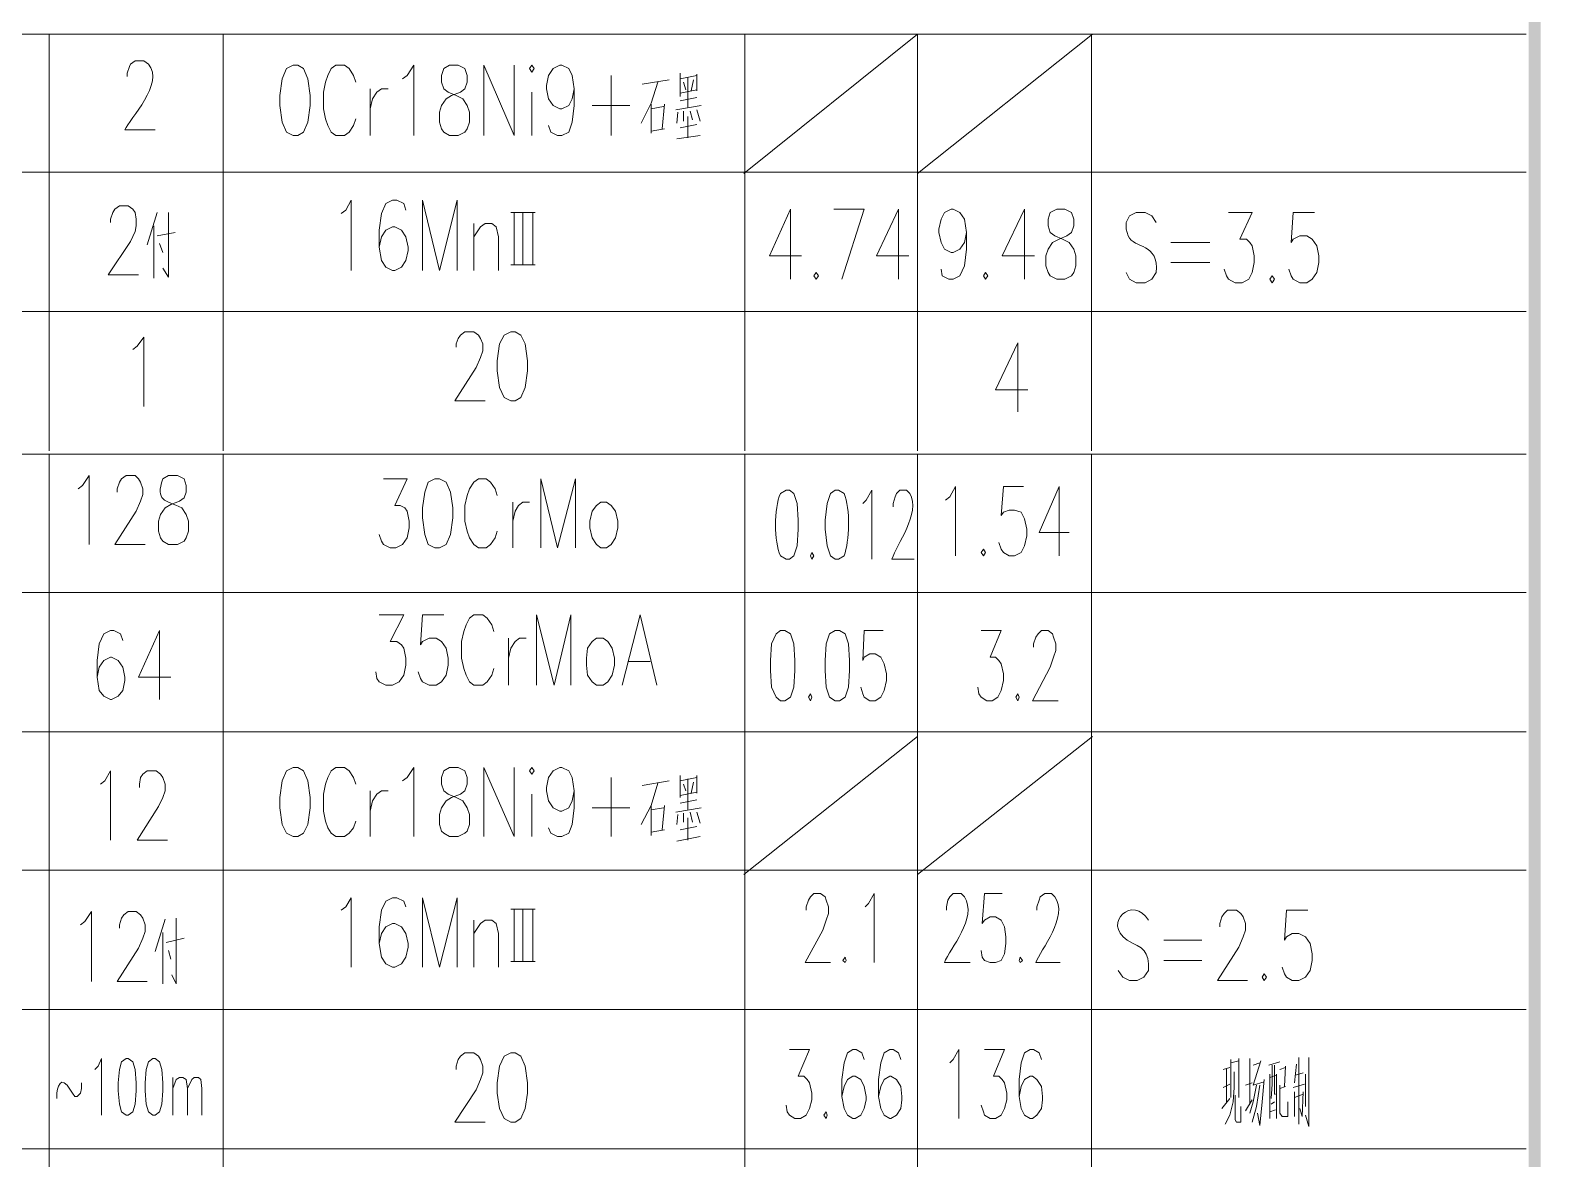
# Model space of a CAD drawing. Header units: millimetres. Extents: x 0 to 1648, y 27 to 2331.
# Drawn here: x 1403.6 to 1647.5, y 804.8 to 987.1 of the extents above; entities that cross this region are included whole.
import ezdxf

# ---------------------------------------------------------------- set-up
doc = ezdxf.new("R2010")
doc.units = ezdxf.units.MM
doc.layers.add('1', color=7, linetype='Continuous')

msp = doc.modelspace()

# ---------------------------------------------------------------- hatches: boundary and pattern name
h = msp.add_hatch(color=0)
h.dxf.hatch_style = 2
h.paths.add_polyline_path([(1647.54, 2331.231732), (1645.56, 2329.431732), (1647.54, 27.231732)])
h = msp.add_hatch(color=0)
h.dxf.hatch_style = 2
h.paths.add_polyline_path([(1645.56, 2329.431732), (1647.54, 27.231732), (1645.56, 29.031732)])

# ---------------------------------------------------------------- linework, layer by layer
at = {"layer": '1', "color": 0, "lineweight": 5}
for points in [[(1645.2, 986.451732), (1140.3, 986.451732), (1140.3, 964.131732)], [(1406.7, 986.451732), (1406.7, 964.131732)], [(1434.78, 986.451732), (1434.78, 964.131732)], [(1518.84, 963.951732), (1546.92, 986.451732)], [(1519.02, 986.451732), (1519.02, 964.131732)], [(1546.92, 986.451732), (1546.92, 964.131732)], [(1546.92, 963.951732), (1575.18, 986.451732)], [(1575, 986.451732), (1575, 964.131732)], [(1446.12, 981.411732), (1445.04, 980.871732), (1444.32, 979.251732), (1443.96, 976.551732), (1443.96, 974.931732), (1444.32, 972.231732), (1445.04, 970.611732), (1446.12, 970.071732), (1446.84, 970.071732), (1447.74, 970.611732), (1448.46, 972.231732), (1448.82, 974.931732), (1448.82, 976.551732), (1448.46, 979.251732), (1447.74, 980.871732), (1446.84, 981.411732), (1446.12, 981.411732)], [(1456.2, 978.711732), (1455.84, 979.791732), (1455.12, 980.871732), (1454.4, 981.411732), (1452.96, 981.411732), (1452.24, 980.871732), (1451.7, 979.791732), (1451.34, 978.711732), (1450.98, 977.091732), (1450.98, 974.391732), (1451.34, 972.771732), (1451.7, 971.691732), (1452.24, 970.611732), (1452.96, 970.071732), (1454.4, 970.071732), (1455.12, 970.611732), (1455.84, 971.691732), (1456.2, 972.771732)], [(1463.76, 979.251732), (1464.48, 979.791732), (1465.56, 981.411732), (1465.56, 970.071732)], [(1471.32, 981.411732), (1470.42, 980.871732), (1470.06, 979.791732), (1470.06, 978.711732), (1470.42, 977.631732), (1471.14, 977.091732), (1472.4, 976.551732), (1473.48, 976.011732), (1474.2, 974.931732), (1474.56, 973.851732), (1474.56, 972.231732), (1474.2, 971.151732), (1473.84, 970.611732), (1472.76, 970.071732), (1471.32, 970.071732), (1470.42, 970.611732), (1470.06, 971.151732), (1469.7, 972.231732), (1469.7, 973.851732), (1470.06, 974.931732), (1470.78, 976.011732), (1471.68, 976.551732), (1473.12, 977.091732), (1473.84, 977.631732), (1474.2, 978.711732), (1474.2, 979.791732), (1473.84, 980.871732), (1472.76, 981.411732), (1471.32, 981.411732)], [(1476.9, 970.071732), (1476.9, 981.411732), (1481.76, 970.071732), (1481.76, 981.411732)], [(1484.28, 980.871732), (1484.64, 980.331732), (1485, 980.871732), (1484.64, 981.411732), (1484.28, 980.871732)], [(1491.48, 977.631732), (1491.12, 976.011732), (1490.58, 974.931732), (1489.5, 974.391732), (1489.14, 974.391732), (1488.06, 974.931732), (1487.34, 976.011732), (1486.98, 977.631732), (1486.98, 978.171732), (1487.34, 979.791732), (1488.06, 980.871732), (1489.14, 981.411732), (1489.5, 981.411732), (1490.58, 980.871732), (1491.12, 979.791732), (1491.48, 977.631732), (1491.48, 974.931732), (1491.12, 972.231732), (1490.58, 970.611732), (1489.5, 970.071732), (1488.78, 970.071732), (1487.7, 970.611732), (1487.34, 971.691732)], [(1497.42, 979.791732), (1497.42, 970.071732)], [(1504.98, 978.711732), (1503.9, 975.291732), (1502.28, 972.051732)], [(1502.46, 978.351732), (1506.78, 979.071732)], [(1508.58, 980.151732), (1508.58, 976.371732)], [(1508.58, 979.251732), (1511.28, 979.791732)], [(1509.12, 978.711732), (1509.48, 977.451732)], [(1509.84, 979.431732), (1509.84, 974.571732)], [(1510.74, 979.071732), (1510.38, 977.271732)], [(1511.28, 979.971732), (1511.28, 977.271732)], [(1458.54, 977.631732), (1458.54, 970.071732)], [(1458.54, 974.391732), (1458.9, 976.011732), (1459.62, 977.091732), (1460.34, 977.631732), (1461.42, 977.631732)], [(1484.64, 977.091732), (1484.64, 970.071732)], [(1508.58, 976.911732), (1511.28, 977.451732)], [(1508.58, 975.651732), (1511.28, 976.191732)], [(1494.36, 974.931732), (1500.48, 974.931732)], [(1503.9, 975.111732), (1503.9, 970.431732)], [(1503.9, 974.391732), (1505.88, 974.751732)], [(1506.06, 975.111732), (1505.7, 971.151732)], [(1507.86, 974.211732), (1512, 974.931732)], [(1508.22, 973.851732), (1508.04, 972.051732)], [(1509.12, 974.031732), (1509.12, 972.411732)], [(1510.2, 974.031732), (1510.56, 972.591732)], [(1511.28, 974.211732), (1511.82, 972.411732)], [(1506.06, 971.151732), (1503.9, 970.791732)], [(1508.58, 971.331732), (1511.28, 971.871732)], [(1509.84, 973.131732), (1509.84, 969.711732)], [(1508.04, 969.531732), (1511.82, 970.071732)], [(1645.2, 964.131732), (1140.3, 964.131732), (1140.3, 941.631732)], [(1406.7, 964.131732), (1406.7, 941.631732)], [(1434.78, 964.131732), (1434.78, 941.631732)], [(1519.02, 964.131732), (1519.02, 941.631732)], [(1546.92, 964.131732), (1546.92, 941.631732)], [(1575, 964.131732), (1575, 941.631732)], [(1416.6, 956.031732), (1416.6, 956.571732), (1416.96, 957.651732), (1417.32, 958.191732), (1418.04, 958.731732), (1419.48, 958.731732), (1420.2, 958.191732), (1420.56, 957.651732), (1420.74, 956.571732), (1420.74, 955.491732), (1420.56, 954.591732), (1419.84, 952.971732), (1416.24, 947.571732), (1421.1, 947.571732)], [(1453.86, 957.471732), (1454.58, 958.011732), (1455.48, 959.631732), (1455.48, 948.291732)], [(1464.3, 958.011732), (1463.94, 959.091732), (1462.86, 959.631732), (1462.14, 959.631732), (1461.06, 959.091732), (1460.34, 957.471732), (1459.98, 954.771732), (1459.98, 952.071732), (1460.34, 949.911732), (1461.06, 948.831732), (1462.14, 948.291732), (1462.5, 948.291732), (1463.58, 948.831732), (1464.3, 949.911732), (1464.66, 951.531732), (1464.66, 952.071732), (1464.3, 953.691732), (1463.58, 954.771732), (1462.5, 955.311732), (1462.14, 955.311732), (1461.06, 954.771732), (1460.34, 953.691732), (1459.98, 952.071732)], [(1467, 948.291732), (1467, 959.631732), (1469.7, 948.291732), (1472.58, 959.631732), (1472.58, 948.291732)], [(1424.16, 957.651732), (1422.54, 952.431732)], [(1425.96, 957.651732), (1425.96, 947.211732), (1425.06, 948.651732)], [(1481.22, 957.651732), (1485.18, 957.651732)], [(1481.76, 957.651732), (1481.76, 949.191732)], [(1483.2, 957.651732), (1483.2, 949.191732)], [(1484.82, 957.651732), (1484.82, 949.191732)], [(1526.4, 958.191732), (1522.98, 950.631732), (1528.2, 950.631732)], [(1526.4, 958.191732), (1526.4, 946.851732)], [(1534.68, 946.851732), (1538.28, 958.191732), (1533.42, 958.191732)], [(1543.86, 958.191732), (1540.26, 950.631732), (1545.48, 950.631732)], [(1543.86, 958.191732), (1543.86, 946.851732)], [(1554.84, 954.411732), (1554.48, 952.791732), (1553.76, 951.711732), (1552.68, 951.171732), (1552.32, 951.171732), (1551.24, 951.711732), (1550.7, 952.791732), (1550.34, 954.411732), (1550.34, 954.951732), (1550.7, 956.571732), (1551.24, 957.651732), (1552.32, 958.191732), (1552.68, 958.191732), (1553.76, 957.651732), (1554.48, 956.571732), (1554.84, 954.411732), (1554.84, 951.711732), (1554.48, 949.011732), (1553.76, 947.391732), (1552.68, 946.851732), (1551.96, 946.851732), (1550.88, 947.391732), (1550.7, 948.471732)], [(1564.2, 958.191732), (1560.6, 950.631732), (1565.82, 950.631732)], [(1564.2, 958.191732), (1564.2, 946.851732)], [(1569.42, 958.191732), (1568.34, 957.651732), (1567.98, 956.571732), (1567.98, 955.491732), (1568.34, 954.411732), (1569.06, 953.871732), (1570.32, 953.331732), (1571.4, 952.791732), (1572.12, 951.711732), (1572.48, 950.631732), (1572.48, 949.011732), (1572.12, 947.931732), (1571.76, 947.391732), (1570.68, 946.851732), (1569.42, 946.851732), (1568.34, 947.391732), (1567.98, 947.931732), (1567.62, 949.011732), (1567.62, 950.631732), (1567.98, 951.711732), (1568.7, 952.791732), (1569.78, 953.331732), (1571.04, 953.871732), (1571.76, 954.411732), (1572.12, 955.491732), (1572.12, 956.571732), (1571.76, 957.651732), (1570.68, 958.191732), (1569.42, 958.191732)], [(1597.14, 957.651732), (1600.92, 957.651732), (1598.94, 953.331732), (1600.02, 953.331732), (1600.56, 952.791732), (1600.92, 952.251732), (1601.28, 950.631732), (1601.28, 949.551732), (1600.92, 947.931732), (1600.38, 946.851732), (1599.3, 946.311732), (1598.22, 946.311732), (1597.14, 946.851732), (1596.78, 947.391732), (1596.42, 948.471732)], [(1611, 957.651732), (1607.58, 957.651732), (1607.22, 952.791732), (1607.58, 953.331732), (1608.66, 953.871732), (1609.74, 953.871732), (1610.64, 953.331732), (1611.36, 952.251732), (1611.72, 950.631732), (1611.72, 949.551732), (1611.36, 947.931732), (1610.64, 946.851732), (1609.74, 946.311732), (1608.66, 946.311732), (1607.58, 946.851732), (1607.22, 947.391732), (1606.86, 948.471732)], [(1423.62, 955.491732), (1423.62, 947.031732)], [(1424.16, 953.871732), (1427.04, 954.411732)], [(1475.28, 955.851732), (1475.28, 948.291732)], [(1475.28, 953.691732), (1476.36, 955.311732), (1477.08, 955.851732), (1478.16, 955.851732), (1478.88, 955.311732), (1479.24, 953.691732), (1479.24, 948.291732)], [(1424.52, 952.611732), (1425.06, 951.171732)], [(1587.78, 952.791732), (1594.08, 952.791732)], [(1481.22, 949.191732), (1485.18, 949.191732)], [(1587.78, 949.551732), (1594.08, 949.551732)], [(1530.54, 947.931732), (1530.18, 947.391732), (1530.54, 946.851732), (1530.9, 947.391732), (1530.54, 947.931732)], [(1557.9, 947.931732), (1557.54, 947.391732), (1557.9, 946.851732), (1558.26, 947.391732), (1557.9, 947.931732)], [(1604.16, 947.391732), (1603.8, 946.851732), (1604.16, 946.311732), (1604.52, 946.851732), (1604.16, 947.391732)], [(1645.2, 941.631732), (1140.3, 941.631732), (1140.3, 919.131732)], [(1406.7, 941.631732), (1406.7, 919.131732)], [(1434.78, 941.631732), (1434.78, 919.131732)], [(1519.02, 941.631732), (1519.02, 919.131732)], [(1546.92, 941.631732), (1546.92, 919.131732)], [(1575, 941.631732), (1575, 919.131732)], [(1420.2, 935.511732), (1420.92, 936.051732), (1422, 937.491732), (1422, 926.331732)], [(1472.4, 935.871732), (1472.4, 936.411732), (1472.76, 937.311732), (1473.12, 937.851732), (1473.84, 938.391732), (1475.28, 938.391732), (1476, 937.851732), (1476.36, 937.311732), (1476.72, 936.411732), (1476.72, 935.331732), (1476.36, 934.251732), (1475.64, 932.631732), (1472.22, 927.231732), (1477.08, 927.231732)], [(1481.22, 938.391732), (1480.14, 937.851732), (1479.42, 936.411732), (1479.06, 933.711732), (1479.06, 932.091732), (1479.42, 929.391732), (1480.14, 927.771732), (1481.22, 927.231732), (1481.94, 927.231732), (1482.84, 927.771732), (1483.56, 929.391732), (1483.92, 932.091732), (1483.92, 933.711732), (1483.56, 936.411732), (1482.84, 937.851732), (1481.94, 938.391732), (1481.22, 938.391732)], [(1563.12, 936.591732), (1559.52, 929.031732), (1564.74, 929.031732)], [(1563.12, 936.591732), (1563.12, 925.431732)], [(1645.2, 918.591732), (1140.3, 918.591732), (1140.3, 896.271732)], [(1406.7, 918.591732), (1406.7, 896.271732)], [(1434.78, 918.591732), (1434.78, 896.271732)], [(1519.02, 918.591732), (1519.02, 896.271732)], [(1546.92, 918.591732), (1546.92, 896.271732)], [(1575, 918.591732), (1575, 896.271732)], [(1411.38, 913.011732), (1412.1, 913.551732), (1413.18, 915.171732), (1413.18, 904.011732)], [(1417.68, 912.471732), (1417.68, 913.011732), (1418.04, 914.091732), (1418.4, 914.631732), (1419.12, 915.171732), (1420.56, 915.171732), (1421.1, 914.631732), (1421.46, 914.091732), (1421.82, 913.011732), (1421.82, 912.111732), (1421.46, 911.031732), (1420.74, 909.411732), (1417.32, 904.011732), (1422.18, 904.011732)], [(1460.7, 914.631732), (1464.48, 914.631732), (1462.5, 910.311732), (1463.4, 910.311732), (1464.12, 909.951732), (1464.48, 909.411732), (1464.84, 907.791732), (1464.84, 906.711732), (1464.48, 905.091732), (1463.76, 904.011732), (1462.68, 903.471732), (1461.78, 903.471732), (1460.7, 904.011732), (1460.34, 904.551732), (1459.98, 905.631732)], [(1468.98, 914.631732), (1467.9, 914.091732), (1467.36, 912.471732), (1467, 909.951732), (1467, 908.331732), (1467.36, 905.631732), (1467.9, 904.011732), (1468.98, 903.471732), (1469.7, 903.471732), (1470.78, 904.011732), (1471.5, 905.631732), (1471.86, 908.331732), (1471.86, 909.951732), (1471.5, 912.471732), (1470.78, 914.091732), (1469.7, 914.631732), (1468.98, 914.631732)], [(1479.06, 911.931732), (1478.7, 913.011732), (1477.98, 914.091732), (1477.26, 914.631732), (1476, 914.631732), (1475.28, 914.091732), (1474.56, 913.011732), (1474.2, 911.931732), (1473.84, 910.311732), (1473.84, 907.791732), (1474.2, 906.171732), (1474.56, 905.091732), (1475.28, 904.011732), (1476, 903.471732), (1477.26, 903.471732), (1477.98, 904.011732), (1478.7, 905.091732), (1479.06, 906.171732)], [(1486.08, 903.471732), (1486.08, 914.631732), (1488.78, 903.471732), (1491.66, 914.631732), (1491.66, 903.471732)], [(1538.1, 910.671732), (1538.64, 911.211732), (1539.54, 912.831732), (1539.54, 901.671732)], [(1551.42, 911.211732), (1552.14, 911.751732), (1553.04, 913.371732), (1553.04, 902.211732)], [(1564.02, 913.371732), (1560.78, 913.371732), (1560.42, 908.691732), (1560.78, 909.231732), (1561.68, 909.591732), (1562.58, 909.591732), (1563.66, 909.231732), (1564.2, 908.151732), (1564.56, 906.531732), (1564.56, 905.451732), (1564.2, 903.831732), (1563.66, 902.751732), (1562.58, 902.211732), (1561.68, 902.211732), (1560.78, 902.751732), (1560.42, 903.291732), (1560.06, 904.371732)], [(1569.78, 913.371732), (1566.54, 905.991732), (1571.4, 905.991732)], [(1569.78, 913.371732), (1569.78, 902.211732)], [(1481.58, 910.851732), (1481.58, 903.471732)], [(1481.58, 907.791732), (1481.94, 909.411732), (1482.48, 910.311732), (1483.2, 910.851732), (1484.28, 910.851732)], [(1495.8, 910.851732), (1495.08, 910.311732), (1494.36, 909.411732), (1494, 907.791732), (1494, 906.711732), (1494.36, 905.091732), (1495.08, 904.011732), (1495.8, 903.471732), (1496.7, 903.471732), (1497.42, 904.011732), (1498.14, 905.091732), (1498.5, 906.711732), (1498.5, 907.791732), (1498.14, 909.411732), (1497.42, 910.311732), (1496.7, 910.851732), (1495.8, 910.851732)], [(1529.82, 902.751732), (1529.64, 902.211732), (1529.82, 901.671732), (1530.18, 902.211732), (1529.82, 902.751732)], [(1557.54, 903.291732), (1557.18, 902.751732), (1557.54, 902.211732), (1557.9, 902.751732), (1557.54, 903.291732)], [(1645.2, 896.271732), (1140.3, 896.271732), (1140.3, 873.771732)], [(1406.7, 896.271732), (1406.7, 873.771732)], [(1434.78, 896.271732), (1434.78, 873.771732)], [(1519.02, 896.271732), (1519.02, 873.771732)], [(1546.92, 896.271732), (1546.92, 873.771732)], [(1575, 896.271732), (1575, 873.771732)], [(1459.98, 892.671732), (1463.94, 892.671732), (1461.78, 888.351732), (1462.86, 888.351732), (1463.58, 887.811732), (1463.94, 887.271732), (1464.3, 885.651732), (1464.3, 884.571732), (1463.94, 882.951732), (1463.22, 881.871732), (1462.14, 881.331732), (1461.06, 881.331732), (1459.98, 881.871732), (1459.62, 882.411732), (1459.44, 883.491732)], [(1470.42, 892.671732), (1467, 892.671732), (1466.64, 887.811732), (1467, 888.351732), (1468.08, 888.891732), (1469.16, 888.891732), (1470.06, 888.351732), (1470.78, 887.271732), (1471.14, 885.651732), (1471.14, 884.571732), (1470.78, 882.951732), (1470.06, 881.871732), (1469.16, 881.331732), (1468.08, 881.331732), (1467, 881.871732), (1466.64, 882.411732), (1466.28, 883.491732)], [(1478.52, 889.971732), (1478.16, 891.051732), (1477.44, 892.131732), (1476.72, 892.671732), (1475.28, 892.671732), (1474.56, 892.131732), (1474.02, 891.051732), (1473.66, 889.971732), (1473.3, 888.351732), (1473.3, 885.651732), (1473.66, 884.031732), (1474.02, 882.951732), (1474.56, 881.871732), (1475.28, 881.331732), (1476.72, 881.331732), (1477.44, 881.871732), (1478.16, 882.951732), (1478.52, 884.031732)], [(1485.36, 881.331732), (1485.36, 892.671732), (1488.24, 881.331732), (1490.94, 892.671732), (1490.94, 881.331732)], [(1499.22, 881.331732), (1502.1, 892.671732), (1504.8, 881.331732)], [(1418.58, 888.531732), (1418.22, 889.611732), (1417.14, 890.151732), (1416.6, 890.151732), (1415.52, 889.611732), (1414.8, 887.991732), (1414.44, 885.291732), (1414.44, 882.591732), (1414.8, 880.431732), (1415.52, 879.531732), (1416.6, 878.991732), (1416.78, 878.991732), (1417.86, 879.531732), (1418.58, 880.431732), (1418.94, 882.051732), (1418.94, 882.591732), (1418.58, 884.211732), (1417.86, 885.291732), (1416.78, 885.831732), (1416.6, 885.831732), (1415.52, 885.291732), (1414.8, 884.211732), (1414.44, 882.591732)], [(1424.52, 890.151732), (1421.1, 882.591732), (1426.32, 882.591732)], [(1424.52, 890.151732), (1424.52, 878.991732)], [(1480.86, 888.891732), (1480.86, 881.331732)], [(1480.86, 885.651732), (1481.22, 887.271732), (1481.94, 888.351732), (1482.66, 888.891732), (1483.74, 888.891732)], [(1495.08, 888.891732), (1494.36, 888.351732), (1493.64, 887.271732), (1493.46, 885.651732), (1493.46, 884.571732), (1493.64, 882.951732), (1494.36, 881.871732), (1495.08, 881.331732), (1496.16, 881.331732), (1496.88, 881.871732), (1497.6, 882.951732), (1497.96, 884.571732), (1497.96, 885.651732), (1497.6, 887.271732), (1496.88, 888.351732), (1496.16, 888.891732), (1495.08, 888.891732)], [(1524.78, 890.151732), (1524.06, 889.611732), (1523.34, 887.991732), (1523.16, 885.291732), (1523.16, 883.671732), (1523.34, 880.971732), (1524.06, 879.351732), (1524.78, 878.811732), (1525.5, 878.811732), (1526.4, 879.351732), (1526.94, 880.971732), (1527.12, 883.671732), (1527.12, 885.291732), (1526.94, 887.991732), (1526.4, 889.611732), (1525.5, 890.151732), (1524.78, 890.151732)], [(1533.6, 890.151732), (1532.7, 889.611732), (1532.16, 887.991732), (1531.98, 885.291732), (1531.98, 883.671732), (1532.16, 880.971732), (1532.7, 879.351732), (1533.6, 878.811732), (1534.32, 878.811732), (1535.22, 879.351732), (1535.76, 880.971732), (1535.94, 883.671732), (1535.94, 885.291732), (1535.76, 887.991732), (1535.22, 889.611732), (1534.32, 890.151732), (1533.6, 890.151732)], [(1541.34, 890.151732), (1538.28, 890.151732), (1538.1, 885.291732), (1538.28, 885.831732), (1539.18, 886.371732), (1540.08, 886.371732), (1540.98, 885.831732), (1541.52, 884.751732), (1541.88, 883.131732), (1541.88, 882.051732), (1541.52, 880.431732), (1540.98, 879.351732), (1540.08, 878.811732), (1539.18, 878.811732), (1538.28, 879.351732), (1538.1, 879.891732), (1537.74, 880.971732)], [(1557.18, 890.151732), (1560.42, 890.151732), (1558.62, 885.831732), (1559.52, 885.831732), (1560.06, 885.291732), (1560.42, 884.751732), (1560.78, 883.131732), (1560.78, 882.051732), (1560.42, 880.431732), (1559.88, 879.351732), (1558.98, 878.811732), (1558.08, 878.811732), (1557.18, 879.351732), (1556.82, 879.891732), (1556.64, 880.971732)], [(1565.64, 887.451732), (1565.64, 887.991732), (1566, 889.071732), (1566.36, 889.611732), (1566.9, 890.151732), (1567.98, 890.151732), (1568.7, 889.611732), (1568.88, 889.071732), (1569.24, 887.991732), (1569.24, 886.911732), (1568.88, 885.831732), (1568.34, 884.211732), (1565.46, 878.811732), (1569.6, 878.811732)], [(1500.3, 885.111732), (1503.72, 885.111732)], [(1529.64, 879.891732), (1529.28, 879.351732), (1529.64, 878.811732), (1529.82, 879.351732), (1529.64, 879.891732)], [(1563.12, 879.891732), (1562.76, 879.351732), (1563.12, 878.811732), (1563.3, 879.351732), (1563.12, 879.891732)], [(1645.2, 873.771732), (1140.3, 873.771732), (1140.3, 851.451732)], [(1406.7, 873.771732), (1406.7, 851.451732)], [(1434.78, 873.771732), (1434.78, 851.451732)], [(1519.02, 873.771732), (1519.02, 851.451732)], [(1546.92, 873.771732), (1546.92, 851.451732)], [(1575, 873.771732), (1575, 851.451732)], [(1518.84, 850.731732), (1546.92, 873.051732)], [(1546.92, 850.731732), (1575.18, 873.051732)], [(1414.98, 865.311732), (1415.7, 865.851732), (1416.6, 867.471732), (1416.6, 856.311732)], [(1421.28, 864.771732), (1421.28, 865.311732), (1421.46, 866.391732), (1421.82, 866.931732), (1422.54, 867.471732), (1423.98, 867.471732), (1424.7, 866.931732), (1425.06, 866.391732), (1425.42, 865.311732), (1425.42, 864.231732), (1425.06, 863.151732), (1424.34, 861.711732), (1420.92, 856.311732), (1425.78, 856.311732)], [(1446.12, 868.011732), (1445.04, 867.471732), (1444.32, 865.851732), (1443.96, 863.151732), (1443.96, 861.531732), (1444.32, 858.831732), (1445.04, 857.391732), (1446.12, 856.851732), (1446.84, 856.851732), (1447.74, 857.391732), (1448.46, 858.831732), (1448.82, 861.531732), (1448.82, 863.151732), (1448.46, 865.851732), (1447.74, 867.471732), (1446.84, 868.011732), (1446.12, 868.011732)], [(1456.2, 865.311732), (1455.84, 866.391732), (1455.12, 867.471732), (1454.4, 868.011732), (1452.96, 868.011732), (1452.24, 867.471732), (1451.7, 866.391732), (1451.34, 865.311732), (1450.98, 863.691732), (1450.98, 860.991732), (1451.34, 859.371732), (1451.7, 858.291732), (1452.24, 857.391732), (1452.96, 856.851732), (1454.4, 856.851732), (1455.12, 857.391732), (1455.84, 858.291732), (1456.2, 859.371732)], [(1463.76, 865.851732), (1464.48, 866.391732), (1465.56, 868.011732), (1465.56, 856.851732)], [(1471.32, 868.011732), (1470.42, 867.471732), (1470.06, 866.391732), (1470.06, 865.311732), (1470.42, 864.231732), (1471.14, 863.691732), (1472.4, 863.151732), (1473.48, 862.611732), (1474.2, 861.531732), (1474.56, 860.451732), (1474.56, 858.831732), (1474.2, 857.751732), (1473.84, 857.391732), (1472.76, 856.851732), (1471.32, 856.851732), (1470.42, 857.391732), (1470.06, 857.751732), (1469.7, 858.831732), (1469.7, 860.451732), (1470.06, 861.531732), (1470.78, 862.611732), (1471.68, 863.151732), (1473.12, 863.691732), (1473.84, 864.231732), (1474.2, 865.311732), (1474.2, 866.391732), (1473.84, 867.471732), (1472.76, 868.011732), (1471.32, 868.011732)], [(1476.9, 856.851732), (1476.9, 868.011732), (1481.76, 856.851732), (1481.76, 868.011732)], [(1484.28, 867.471732), (1484.64, 866.931732), (1485, 867.471732), (1484.64, 868.011732), (1484.28, 867.471732)], [(1491.48, 864.231732), (1491.12, 862.611732), (1490.58, 861.531732), (1489.5, 860.991732), (1489.14, 860.991732), (1488.06, 861.531732), (1487.34, 862.611732), (1486.98, 864.231732), (1486.98, 864.771732), (1487.34, 866.391732), (1488.06, 867.471732), (1489.14, 868.011732), (1489.5, 868.011732), (1490.58, 867.471732), (1491.12, 866.391732), (1491.48, 864.231732), (1491.48, 861.531732), (1491.12, 858.831732), (1490.58, 857.391732), (1489.5, 856.851732), (1488.78, 856.851732), (1487.7, 857.391732), (1487.34, 858.291732)], [(1497.42, 866.391732), (1497.42, 856.851732)], [(1502.46, 865.131732), (1506.78, 865.851732)], [(1508.58, 866.751732), (1508.58, 863.151732)], [(1508.58, 865.851732), (1511.28, 866.391732)], [(1509.84, 866.211732), (1509.84, 861.171732)], [(1511.28, 866.751732), (1511.28, 863.871732)], [(1458.54, 864.231732), (1458.54, 856.851732)], [(1458.54, 860.991732), (1458.9, 862.611732), (1459.62, 863.691732), (1460.34, 864.231732), (1461.42, 864.231732)], [(1484.64, 863.691732), (1484.64, 856.851732)], [(1504.98, 865.491732), (1503.9, 861.891732), (1502.28, 858.831732)], [(1508.58, 863.511732), (1511.28, 864.051732)], [(1509.12, 865.311732), (1509.48, 864.231732)], [(1510.74, 865.671732), (1510.38, 863.871732)], [(1494.36, 861.531732), (1500.48, 861.531732)], [(1503.9, 861.891732), (1503.9, 857.031732)], [(1503.9, 861.171732), (1505.88, 861.531732)], [(1506.06, 861.891732), (1505.7, 857.931732)], [(1507.86, 860.811732), (1512, 861.531732)], [(1508.58, 862.251732), (1511.28, 862.791732)], [(1508.22, 860.451732), (1508.04, 858.831732)], [(1509.12, 860.631732), (1509.12, 859.191732)], [(1509.84, 859.911732), (1509.84, 856.311732)], [(1510.2, 860.811732), (1510.56, 859.191732)], [(1511.28, 860.811732), (1511.82, 859.011732)], [(1506.06, 857.931732), (1503.9, 857.571732)], [(1508.04, 856.131732), (1511.82, 856.851732)], [(1508.58, 857.931732), (1511.28, 858.471732)], [(1645.2, 851.451732), (1140.3, 851.451732), (1140.3, 828.951732)], [(1406.7, 851.451732), (1406.7, 828.951732)], [(1434.78, 851.451732), (1434.78, 828.951732)], [(1519.02, 851.451732), (1519.02, 828.951732)], [(1546.92, 851.451732), (1546.92, 828.951732)], [(1575, 851.451732), (1575, 828.951732)], [(1453.86, 844.971732), (1454.58, 845.511732), (1455.48, 846.951732), (1455.48, 835.791732)], [(1464.3, 845.511732), (1463.94, 846.411732), (1462.86, 846.951732), (1462.14, 846.951732), (1461.06, 846.411732), (1460.34, 844.971732), (1459.98, 842.271732), (1459.98, 839.571732), (1460.34, 837.411732), (1461.06, 836.331732), (1462.14, 835.791732), (1462.5, 835.791732), (1463.58, 836.331732), (1464.3, 837.411732), (1464.66, 839.031732), (1464.66, 839.571732), (1464.3, 841.191732), (1463.58, 842.271732), (1462.5, 842.811732), (1462.14, 842.811732), (1461.06, 842.271732), (1460.34, 841.191732), (1459.98, 839.571732)], [(1467, 835.791732), (1467, 846.951732), (1469.7, 835.791732), (1472.58, 846.951732), (1472.58, 835.791732)], [(1528.92, 844.971732), (1528.92, 845.511732), (1529.28, 846.591732), (1529.64, 847.131732), (1530.18, 847.671732), (1531.26, 847.671732), (1531.98, 847.131732), (1532.16, 846.591732), (1532.52, 845.511732), (1532.52, 844.431732), (1532.16, 843.351732), (1531.62, 841.731732), (1528.74, 836.511732), (1532.88, 836.511732)], [(1538.46, 845.511732), (1539, 846.051732), (1539.9, 847.671732), (1539.9, 836.511732)], [(1560.6, 847.671732), (1557.72, 847.671732), (1557.36, 842.811732), (1557.72, 843.351732), (1558.62, 843.891732), (1559.52, 843.891732), (1560.42, 843.351732), (1560.96, 842.271732), (1561.14, 840.651732), (1561.14, 839.571732), (1560.96, 837.951732), (1560.42, 836.871732), (1559.52, 836.511732), (1558.62, 836.511732), (1557.72, 836.871732), (1557.36, 837.411732), (1557.18, 838.491732)], [(1411.74, 842.631732), (1412.46, 843.171732), (1413.54, 844.791732), (1413.54, 833.451732)], [(1418.04, 842.091732), (1418.04, 842.631732), (1418.4, 843.711732), (1418.76, 844.251732), (1419.48, 844.791732), (1420.74, 844.791732), (1421.46, 844.251732), (1421.82, 843.711732), (1422.18, 842.631732), (1422.18, 841.551732), (1421.82, 840.471732), (1421.1, 838.851732), (1417.68, 833.451732), (1422.54, 833.451732)], [(1481.22, 845.151732), (1485.18, 845.151732)], [(1481.76, 845.151732), (1481.76, 836.691732)], [(1483.2, 845.151732), (1483.2, 836.691732)], [(1484.82, 845.151732), (1484.82, 836.691732)], [(1595.7, 842.271732), (1595.7, 842.811732), (1596.06, 843.891732), (1596.42, 844.431732), (1596.96, 844.971732), (1598.4, 844.971732), (1599.12, 844.431732), (1599.48, 843.891732), (1599.84, 842.811732), (1599.84, 841.731732), (1599.48, 840.651732), (1598.76, 839.031732), (1595.34, 833.631732), (1600.2, 833.631732)], [(1609.92, 844.971732), (1606.5, 844.971732), (1606.14, 840.111732), (1606.5, 840.651732), (1607.4, 841.191732), (1608.48, 841.191732), (1609.56, 840.651732), (1610.28, 839.571732), (1610.64, 837.951732), (1610.64, 836.871732), (1610.28, 835.251732), (1609.56, 834.171732), (1608.48, 833.631732), (1607.4, 833.631732), (1606.5, 834.171732), (1606.14, 834.711732), (1605.78, 835.791732)], [(1425.42, 843.531732), (1423.8, 838.311732)], [(1427.22, 843.711732), (1427.22, 833.091732), (1426.5, 834.531732)], [(1475.28, 843.351732), (1475.28, 835.791732)], [(1475.28, 841.191732), (1476.36, 842.811732), (1477.08, 843.351732), (1478.16, 843.351732), (1478.88, 842.811732), (1479.24, 841.191732), (1479.24, 835.791732)], [(1425.06, 841.371732), (1425.06, 833.091732)], [(1425.6, 839.751732), (1428.48, 840.471732)], [(1586.7, 840.111732), (1592.82, 840.111732)], [(1425.96, 838.491732), (1426.32, 837.051732)], [(1481.22, 836.691732), (1485.18, 836.691732)], [(1535.22, 837.411732), (1534.86, 836.871732), (1535.22, 836.511732), (1535.4, 836.871732), (1535.22, 837.411732)], [(1563.48, 837.411732), (1563.3, 836.871732), (1563.48, 836.511732), (1563.84, 836.871732), (1563.48, 837.411732)], [(1586.7, 836.871732), (1592.82, 836.871732)], [(1602.9, 834.711732), (1602.54, 834.171732), (1602.9, 833.631732), (1603.26, 834.171732), (1602.9, 834.711732)], [(1645.2, 828.951732), (1140.3, 828.951732), (1140.3, 806.451732)], [(1406.7, 828.951732), (1406.7, 806.451732)], [(1434.78, 828.951732), (1434.78, 806.451732)], [(1519.02, 828.951732), (1519.02, 806.451732)], [(1546.92, 828.951732), (1546.92, 806.451732)], [(1575, 828.951732), (1575, 806.451732)], [(1526.22, 822.471732), (1529.46, 822.471732), (1527.66, 818.151732), (1528.56, 818.151732), (1529.1, 817.611732), (1529.46, 817.071732), (1529.82, 815.451732), (1529.82, 814.371732), (1529.46, 812.931732), (1528.92, 811.851732), (1528.02, 811.311732), (1527.12, 811.311732), (1526.22, 811.851732), (1525.86, 812.391732), (1525.68, 813.471732)], [(1538.28, 820.851732), (1537.92, 821.931732), (1537.02, 822.471732), (1536.48, 822.471732), (1535.58, 821.931732), (1535.04, 820.311732), (1534.68, 817.611732), (1534.68, 814.911732), (1535.04, 812.931732), (1535.58, 811.851732), (1536.48, 811.311732), (1536.84, 811.311732), (1537.74, 811.851732), (1538.28, 812.931732), (1538.64, 814.371732), (1538.64, 814.911732), (1538.28, 816.531732), (1537.74, 817.611732), (1536.84, 818.151732), (1536.48, 818.151732), (1535.58, 817.611732), (1535.04, 816.531732), (1534.68, 814.911732)], [(1544.22, 820.851732), (1543.86, 821.931732), (1542.96, 822.471732), (1542.42, 822.471732), (1541.52, 821.931732), (1540.98, 820.311732), (1540.62, 817.611732), (1540.62, 814.911732), (1540.98, 812.931732), (1541.52, 811.851732), (1542.42, 811.311732), (1542.6, 811.311732), (1543.5, 811.851732), (1544.22, 812.931732), (1544.4, 814.371732), (1544.4, 814.911732), (1544.22, 816.531732), (1543.5, 817.611732), (1542.6, 818.151732), (1542.42, 818.151732), (1541.52, 817.611732), (1540.98, 816.531732), (1540.62, 814.911732)], [(1552.14, 820.311732), (1552.68, 820.851732), (1553.58, 822.471732), (1553.58, 811.311732)], [(1557.72, 822.471732), (1560.96, 822.471732), (1559.16, 818.151732), (1560.06, 818.151732), (1560.6, 817.611732), (1560.96, 817.071732), (1561.32, 815.451732), (1561.32, 814.371732), (1560.96, 812.931732), (1560.42, 811.851732), (1559.52, 811.311732), (1558.62, 811.311732), (1557.72, 811.851732), (1557.54, 812.391732), (1557.18, 813.471732)], [(1566.9, 820.851732), (1566.54, 821.931732), (1565.64, 822.471732), (1565.1, 822.471732), (1564.2, 821.931732), (1563.66, 820.311732), (1563.3, 817.611732), (1563.3, 814.911732), (1563.66, 812.931732), (1564.2, 811.851732), (1565.1, 811.311732), (1565.46, 811.311732), (1566.18, 811.851732), (1566.9, 812.931732), (1567.08, 814.371732), (1567.08, 814.911732), (1566.9, 816.531732), (1566.18, 817.611732), (1565.46, 818.151732), (1565.1, 818.151732), (1564.2, 817.611732), (1563.66, 816.531732), (1563.3, 814.911732)], [(1414.08, 819.231732), (1414.62, 819.771732), (1415.16, 821.031732), (1415.16, 811.851732)], [(1419.12, 821.031732), (1418.4, 820.491732), (1418.04, 819.231732), (1417.86, 817.071732), (1417.86, 815.811732), (1418.04, 813.651732), (1418.4, 812.391732), (1419.12, 811.851732), (1419.48, 811.851732), (1420.2, 812.391732), (1420.56, 813.651732), (1420.74, 815.811732), (1420.74, 817.071732), (1420.56, 819.231732), (1420.2, 820.491732), (1419.48, 821.031732), (1419.12, 821.031732)], [(1423.44, 821.031732), (1422.72, 820.491732), (1422.36, 819.231732), (1422.18, 817.071732), (1422.18, 815.811732), (1422.36, 813.651732), (1422.72, 812.391732), (1423.44, 811.851732), (1423.8, 811.851732), (1424.52, 812.391732), (1424.88, 813.651732), (1425.06, 815.811732), (1425.06, 817.071732), (1424.88, 819.231732), (1424.52, 820.491732), (1423.8, 821.031732), (1423.44, 821.031732)], [(1472.4, 819.231732), (1472.4, 819.771732), (1472.76, 820.851732), (1473.12, 821.391732), (1473.84, 821.931732), (1475.28, 821.931732), (1476, 821.391732), (1476.36, 820.851732), (1476.72, 819.771732), (1476.72, 818.691732), (1476.36, 817.611732), (1475.64, 815.991732), (1472.22, 810.771732), (1477.08, 810.771732)], [(1481.22, 821.931732), (1480.14, 821.391732), (1479.42, 819.771732), (1479.06, 817.071732), (1479.06, 815.451732), (1479.42, 812.931732), (1480.14, 811.311732), (1481.22, 810.771732), (1481.94, 810.771732), (1482.84, 811.311732), (1483.56, 812.931732), (1483.92, 815.451732), (1483.92, 817.071732), (1483.56, 819.771732), (1482.84, 821.391732), (1481.94, 821.931732), (1481.22, 821.931732)], [(1596.24, 819.231732), (1597.32, 819.591732)], [(1597.5, 820.851732), (1597.5, 814.731732)], [(1598.76, 820.671732), (1597.5, 820.311732)], [(1598.76, 814.731732), (1598.76, 821.031732)], [(1600.56, 821.031732), (1600.56, 813.651732)], [(1602.36, 820.671732), (1601.1, 816.711732)], [(1601.1, 819.951732), (1602.18, 820.311732)], [(1603.62, 819.951732), (1605.42, 820.491732)], [(1604.16, 819.951732), (1604.16, 816.891732), (1603.98, 814.551732)], [(1604.52, 819.951732), (1604.52, 815.271732)], [(1605.42, 819.231732), (1606.32, 819.591732)], [(1606.32, 819.771732), (1606.14, 816.531732)], [(1608.12, 820.131732), (1607.76, 817.071732)], [(1608.48, 821.211732), (1608.48, 810.411732)], [(1610.1, 821.211732), (1610.1, 811.311732), (1610.1, 810.051732), (1609.56, 811.851732)], [(1426.68, 817.971732), (1426.68, 811.851732)], [(1426.68, 816.171732), (1427.22, 817.611732), (1427.76, 817.971732), (1428.3, 817.971732), (1428.84, 817.611732), (1429.02, 816.171732), (1429.02, 811.851732)], [(1429.02, 816.171732), (1429.74, 817.611732), (1430.1, 817.971732), (1430.82, 817.971732), (1431.18, 817.611732), (1431.36, 816.171732), (1431.36, 811.851732)], [(1598.04, 818.871732), (1598.04, 816.351732), (1597.86, 814.011732), (1597.32, 811.851732), (1596.6, 810.411732)], [(1596.78, 813.831732), (1596.78, 819.411732)], [(1599.84, 816.711732), (1600.92, 817.071732)], [(1601.1, 816.711732), (1602.9, 817.251732)], [(1602.9, 817.611732), (1602.54, 814.011732), (1602.18, 810.231732), (1601.82, 812.211732)], [(1603.8, 818.511732), (1603.8, 811.311732)], [(1603.8, 817.971732), (1604.88, 818.331732)], [(1604.88, 818.511732), (1604.88, 811.311732)], [(1607.94, 818.331732), (1609.2, 818.691732)], [(1609.56, 818.511732), (1609.56, 813.291732)], [(1596.24, 816.351732), (1597.32, 816.891732)], [(1598.22, 815.091732), (1598.22, 811.131732), (1598.4, 810.771732), (1599.12, 810.771732), (1599.12, 813.291732)], [(1601.64, 816.711732), (1601.1, 814.011732), (1600.56, 812.211732)], [(1602.18, 816.711732), (1601.64, 813.291732)], [(1604.52, 815.271732), (1604.7, 815.271732)], [(1605.42, 816.711732), (1605.42, 812.211732), (1605.78, 811.671732)], [(1606.32, 816.531732), (1605.42, 816.171732)], [(1607.58, 816.351732), (1609.38, 816.891732)], [(1607.76, 815.631732), (1607.76, 811.671732)], [(1607.76, 814.731732), (1609.2, 815.271732)], [(1609.2, 815.631732), (1609.02, 811.671732)], [(1532.16, 812.391732), (1531.8, 811.851732), (1532.16, 811.311732), (1532.34, 811.851732), (1532.16, 812.391732)], [(1596.06, 812.931732), (1597.32, 814.551732)], [(1599.84, 812.571732), (1600.92, 814.371732)], [(1601.64, 813.291732), (1600.92, 810.771732)], [(1603.8, 812.391732), (1604.7, 812.751732)], [(1603.98, 813.651732), (1604.52, 814.011732)], [(1605.78, 811.671732), (1606.68, 811.671732), (1606.68, 814.011732)], [(1609.02, 811.671732), (1608.66, 812.931732)], [(1645.2, 806.451732), (1140.3, 806.451732), (1140.3, 784.131732)], [(1406.7, 806.451732), (1406.7, 784.131732)], [(1434.78, 806.451732), (1434.78, 784.131732)], [(1519.02, 806.451732), (1519.02, 784.131732)], [(1546.92, 806.451732), (1546.92, 784.131732)], [(1575, 806.451732), (1575, 784.131732)]]:
    msp.add_lwpolyline(points, dxfattribs=at)
for points, knots in [([(1419.3, 979.611732), (1419.3, 979.611732), (1419.3, 980.151732), (1419.3, 980.151732), (1419.3, 980.151732), (1419.66, 981.231732), (1419.66, 981.231732), (1419.66, 981.231732), (1419.84, 981.591732), (1419.84, 981.591732), (1419.84, 981.591732), (1420.56, 982.131732), (1420.56, 982.131732), (1420.56, 982.131732), (1422, 982.131732), (1422, 982.131732), (1422, 982.131732), (1422.72, 981.591732), (1422.72, 981.591732), (1425.42, 978.531732), (1419.66, 972.771732), (1418.94, 970.971732), (1418.94, 970.971732), (1423.8, 970.971732), (1423.8, 970.971732)], [0, 0, 0, 0, 1, 1, 1, 2, 2, 2, 3, 3, 3, 4, 4, 4, 5, 5, 5, 6, 6, 6, 7, 7, 7, 8, 8, 8, 8]), ([(1585.44, 956.031732), (1585.44, 956.031732), (1584.72, 957.111732), (1584.72, 957.111732), (1584.72, 957.111732), (1583.64, 957.651732), (1583.64, 957.651732), (1583.64, 957.651732), (1582.2, 957.651732), (1582.2, 957.651732), (1582.2, 957.651732), (1581.12, 957.111732), (1581.12, 957.111732), (1581.12, 957.111732), (1580.58, 956.031732), (1580.58, 956.031732), (1580.58, 956.031732), (1580.58, 954.951732), (1580.58, 954.951732), (1580.58, 954.951732), (1580.94, 953.871732), (1580.94, 953.871732), (1581.84, 951.711732), (1585.98, 952.791732), (1585.44, 947.931732), (1585.44, 947.931732), (1584.72, 946.851732), (1584.72, 946.851732), (1584.72, 946.851732), (1583.64, 946.311732), (1583.64, 946.311732), (1583.64, 946.311732), (1582.2, 946.311732), (1582.2, 946.311732), (1582.2, 946.311732), (1581.12, 946.851732), (1581.12, 946.851732), (1581.12, 946.851732), (1580.58, 947.931732), (1580.58, 947.931732)], [0, 0, 0, 0, 1, 1, 1, 2, 2, 2, 3, 3, 3, 4, 4, 4, 5, 5, 5, 6, 6, 6, 7, 7, 7, 8, 8, 8, 9, 9, 9, 10, 10, 10, 11, 11, 11, 12, 12, 12, 13, 13, 13, 13]), ([(1425.96, 915.171732), (1425.96, 915.171732), (1425.06, 914.631732), (1425.06, 914.631732), (1423.8, 911.031732), (1425.42, 911.211732), (1428.12, 909.951732), (1428.12, 909.951732), (1428.84, 908.871732), (1428.84, 908.871732), (1428.84, 908.871732), (1429.2, 907.791732), (1429.2, 907.791732), (1429.2, 907.791732), (1429.2, 906.171732), (1429.2, 906.171732), (1429.2, 906.171732), (1428.84, 905.091732), (1428.84, 905.091732), (1428.84, 905.091732), (1428.48, 904.551732), (1428.48, 904.551732), (1428.48, 904.551732), (1427.4, 904.011732), (1427.4, 904.011732), (1427.4, 904.011732), (1425.96, 904.011732), (1425.96, 904.011732), (1425.96, 904.011732), (1425.06, 904.551732), (1425.06, 904.551732), (1425.06, 904.551732), (1424.7, 905.091732), (1424.7, 905.091732), (1424.7, 905.091732), (1424.34, 906.171732), (1424.34, 906.171732), (1424.34, 906.171732), (1424.34, 907.791732), (1424.34, 907.791732), (1424.34, 907.791732), (1424.7, 908.871732), (1424.7, 908.871732), (1424.7, 908.871732), (1425.42, 909.951732), (1425.42, 909.951732), (1425.42, 909.951732), (1426.32, 910.491732), (1426.32, 910.491732), (1426.32, 910.491732), (1427.76, 911.031732), (1427.76, 911.031732), (1427.76, 911.031732), (1428.48, 911.571732), (1428.48, 911.571732), (1428.48, 911.571732), (1428.84, 912.471732), (1428.84, 912.471732), (1428.84, 912.471732), (1428.84, 913.551732), (1428.84, 913.551732), (1428.84, 913.551732), (1428.48, 914.631732), (1428.48, 914.631732), (1428.48, 914.631732), (1427.4, 915.171732), (1427.4, 915.171732), (1427.4, 915.171732), (1425.96, 915.171732), (1425.96, 915.171732)], [0, 0, 0, 0, 1, 1, 1, 2, 2, 2, 3, 3, 3, 4, 4, 4, 5, 5, 5, 6, 6, 6, 7, 7, 7, 8, 8, 8, 9, 9, 9, 10, 10, 10, 11, 11, 11, 12, 12, 12, 13, 13, 13, 14, 14, 14, 15, 15, 15, 16, 16, 16, 17, 17, 17, 18, 18, 18, 19, 19, 19, 20, 20, 20, 21, 21, 21, 22, 22, 22, 23, 23, 23, 23]), ([(1525.68, 912.831732), (1525.68, 912.831732), (1524.78, 912.291732), (1524.78, 912.291732), (1523.7, 909.771732), (1523.7, 904.551732), (1524.78, 902.211732), (1524.78, 902.211732), (1525.68, 901.671732), (1525.68, 901.671732), (1525.68, 901.671732), (1526.22, 901.671732), (1526.22, 901.671732), (1526.22, 901.671732), (1526.94, 902.211732), (1526.94, 902.211732), (1526.94, 902.211732), (1527.48, 903.831732), (1527.48, 903.831732), (1527.48, 903.831732), (1527.66, 906.531732), (1527.66, 906.531732), (1527.66, 906.531732), (1527.66, 907.971732), (1527.66, 907.971732), (1527.66, 907.971732), (1527.48, 910.671732), (1527.48, 910.671732), (1527.48, 910.671732), (1526.94, 912.291732), (1526.94, 912.291732), (1526.94, 912.291732), (1526.22, 912.831732), (1526.22, 912.831732), (1526.22, 912.831732), (1525.68, 912.831732), (1525.68, 912.831732)], [0, 0, 0, 0, 1, 1, 1, 2, 2, 2, 3, 3, 3, 4, 4, 4, 5, 5, 5, 6, 6, 6, 7, 7, 7, 8, 8, 8, 9, 9, 9, 10, 10, 10, 11, 11, 11, 12, 12, 12, 12]), ([(1533.6, 912.831732), (1533.6, 912.831732), (1532.88, 912.291732), (1532.88, 912.291732), (1532.88, 912.291732), (1532.34, 910.671732), (1532.34, 910.671732), (1532.34, 910.671732), (1531.98, 907.971732), (1531.98, 907.971732), (1531.98, 907.971732), (1531.98, 906.531732), (1531.98, 906.531732), (1531.98, 906.531732), (1532.34, 903.831732), (1532.34, 903.831732), (1532.34, 903.831732), (1532.88, 902.211732), (1532.88, 902.211732), (1532.88, 902.211732), (1533.6, 901.671732), (1533.6, 901.671732), (1533.6, 901.671732), (1534.14, 901.671732), (1534.14, 901.671732), (1534.14, 901.671732), (1535.04, 902.211732), (1535.04, 902.211732), (1535.94, 904.551732), (1536.12, 909.771732), (1535.04, 912.291732), (1535.04, 912.291732), (1534.14, 912.831732), (1534.14, 912.831732), (1534.14, 912.831732), (1533.6, 912.831732), (1533.6, 912.831732)], [0, 0, 0, 0, 1, 1, 1, 2, 2, 2, 3, 3, 3, 4, 4, 4, 5, 5, 5, 6, 6, 6, 7, 7, 7, 8, 8, 8, 9, 9, 9, 10, 10, 10, 11, 11, 11, 12, 12, 12, 12]), ([(1542.96, 910.131732), (1542.96, 910.131732), (1542.96, 910.671732), (1542.96, 910.671732), (1542.96, 910.671732), (1543.32, 911.751732), (1543.32, 911.751732), (1543.32, 911.751732), (1543.5, 912.291732), (1543.5, 912.291732), (1543.5, 912.291732), (1544.04, 912.831732), (1544.04, 912.831732), (1544.04, 912.831732), (1545.12, 912.831732), (1545.12, 912.831732), (1545.12, 912.831732), (1545.66, 912.291732), (1545.66, 912.291732), (1547.46, 909.051732), (1543.5, 904.011732), (1542.78, 901.671732), (1542.78, 901.671732), (1546.38, 901.671732), (1546.38, 901.671732)], [0, 0, 0, 0, 1, 1, 1, 2, 2, 2, 3, 3, 3, 4, 4, 4, 5, 5, 5, 6, 6, 6, 7, 7, 7, 8, 8, 8, 8]), ([(1551.6, 844.971732), (1551.6, 844.971732), (1551.6, 845.511732), (1551.6, 845.511732), (1551.6, 845.511732), (1551.78, 846.591732), (1551.78, 846.591732), (1551.78, 846.591732), (1552.14, 847.131732), (1552.14, 847.131732), (1552.14, 847.131732), (1552.68, 847.671732), (1552.68, 847.671732), (1552.68, 847.671732), (1553.94, 847.671732), (1553.94, 847.671732), (1553.94, 847.671732), (1554.48, 847.131732), (1554.48, 847.131732), (1556.64, 843.711732), (1552.14, 838.851732), (1551.24, 836.511732), (1551.24, 836.511732), (1555.38, 836.511732), (1555.38, 836.511732)], [0, 0, 0, 0, 1, 1, 1, 2, 2, 2, 3, 3, 3, 4, 4, 4, 5, 5, 5, 6, 6, 6, 7, 7, 7, 8, 8, 8, 8]), ([(1566.18, 844.971732), (1566.18, 844.971732), (1566.18, 845.511732), (1566.18, 845.511732), (1566.18, 845.511732), (1566.54, 846.591732), (1566.54, 846.591732), (1566.54, 846.591732), (1566.72, 847.131732), (1566.72, 847.131732), (1566.72, 847.131732), (1567.44, 847.671732), (1567.44, 847.671732), (1567.44, 847.671732), (1568.52, 847.671732), (1568.52, 847.671732), (1568.52, 847.671732), (1569.06, 847.131732), (1569.06, 847.131732), (1571.4, 844.071732), (1566.72, 838.491732), (1566, 836.511732), (1566, 836.511732), (1569.96, 836.511732), (1569.96, 836.511732)], [0, 0, 0, 0, 1, 1, 1, 2, 2, 2, 3, 3, 3, 4, 4, 4, 5, 5, 5, 6, 6, 6, 7, 7, 7, 8, 8, 8, 8]), ([(1584.18, 843.351732), (1581.84, 847.491732), (1576.62, 842.991732), (1580.76, 840.111732), (1583.28, 838.851732), (1584.36, 838.491732), (1584.18, 835.251732), (1584.18, 835.251732), (1583.46, 834.171732), (1583.46, 834.171732), (1583.46, 834.171732), (1582.38, 833.631732), (1582.38, 833.631732), (1582.38, 833.631732), (1581.12, 833.631732), (1581.12, 833.631732), (1581.12, 833.631732), (1580.04, 834.171732), (1580.04, 834.171732), (1580.04, 834.171732), (1579.32, 835.251732), (1579.32, 835.251732)], [0, 0, 0, 0, 1, 1, 1, 2, 2, 2, 3, 3, 3, 4, 4, 4, 5, 5, 5, 6, 6, 6, 7, 7, 7, 7]), ([(1407.96, 814.551732), (1407.78, 815.451732), (1408.32, 818.331732), (1409.58, 816.711732), (1409.58, 816.711732), (1410.48, 815.451732), (1410.48, 815.451732), (1410.48, 815.451732), (1410.84, 814.911732), (1410.84, 814.911732), (1410.84, 814.911732), (1411.2, 814.911732), (1411.2, 814.911732), (1411.2, 814.911732), (1411.74, 815.451732), (1411.74, 815.451732), (1411.74, 815.451732), (1411.92, 816.171732), (1411.92, 816.171732), (1411.92, 816.171732), (1411.92, 817.071732), (1411.92, 817.071732)], [0, 0, 0, 0, 1, 1, 1, 2, 2, 2, 3, 3, 3, 4, 4, 4, 5, 5, 5, 6, 6, 6, 7, 7, 7, 7])]:
    msp.add_open_spline(points, degree=3, knots=knots, dxfattribs=at)

doc.saveas('drawing.dxf')
